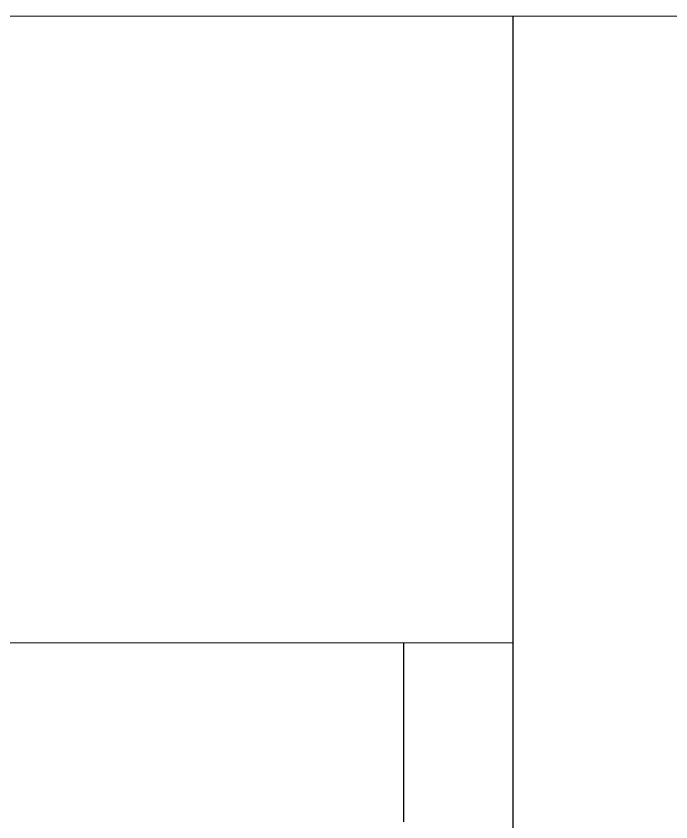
# Model space of a CAD drawing. Header units: millimetres. Extents: x 240 to 1080, y -29 to 565.
# Drawn here: x 368.12 to 375.44, y 191.54 to 200.54 of the extents above; entities that cross this region are included whole.
import ezdxf

# ---------------------------------------------------------------- set-up
doc = ezdxf.new("R2010")
doc.units = ezdxf.units.MM
doc.header["$LTSCALE"] = 0.75

msp = doc.modelspace()

# ---------------------------------------------------------------- linework, layer by layer
at = {"color": 7, "linetype": 'Continuous', "lineweight": 18}
for p, q in [((399.7725, 200.5366), (351.1725, 200.5366)), ((347.9725, 193.5366), (373.6725, 193.5366))]:
    msp.add_line(p, q, dxfattribs=at)
for p, q in [((371.4472, 200.5367), (371.4472, 200.5366)), ((371.9472, 200.5366), (371.9472, 200.5367)), ((373.6725, 135.5621), (373.6725, 200.5366)), ((372.4472, 193.5366), (372.4472, 191.5366))]:
    msp.add_line(p, q)

doc.saveas('drawing.dxf')
